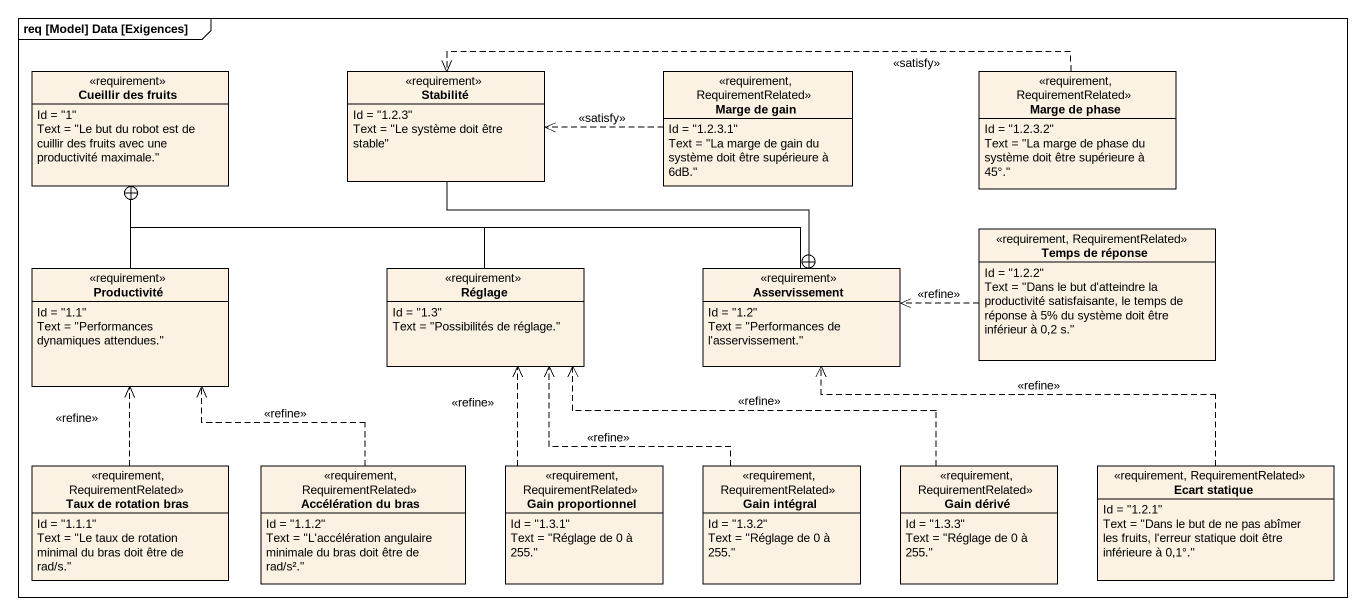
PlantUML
@startuml
mainframe req [Model] Data [Exigences]
hide circle
hide empty members
class "Cueillir des fruits" as Cueillir_des_fruits <<requirement>> {
  Id = "1"
  Text = "Le but du robot est de cuillir des fruits avec une productivité maximale."
}
class Stabilité <<requirement>> {
  Id = "1.2.3"
  Text = "Le système doit être stable"
}
class "Marge de gain" as Marge_de_gain <<requirement, RequirementRelated>> {
  Id = "1.2.3.1"
  Text = "La marge de gain du système doit être supérieure à 6dB."
}
class "Marge de phase" as Marge_de_phase <<requirement, RequirementRelated>> {
  Id = "1.2.3.2"
  Text = "La marge de phase du système doit être supérieure à 45°."
}
class "Temps de réponse" as Temps_de_réponse <<requirement, RequirementRelated>> {
  Id = "1.2.2"
  Text = "Dans le but d'atteindre la productivité satisfaisante, le temps de réponse à 5% du système doit être inférieur à 0,2 s."
}
class Productivité <<requirement>> {
  Id = "1.1"
  Text = "Performances dynamiques attendues."
}
class Réglage <<requirement>> {
  Id = "1.3"
  Text = "Possibilités de réglage."
}
class Asservissement <<requirement>> {
  Id = "1.2"
  Text = "Performances de l'asservissement."
}
class "Taux de rotation bras" as Taux_de_rotation_bras <<requirement, RequirementRelated>> {
  Id = "1.1.1"
  Text = "Le taux de rotation minimal du bras doit être de rad/s."
}
class "Accélération du bras" as Accélération_du_bras <<requirement, RequirementRelated>> {
  Id = "1.1.2"
  Text = "L'accélération angulaire minimale du bras doit être de rad/s²."
}
class "Gain proportionnel" as Gain_proportionnel <<requirement, RequirementRelated>> {
  Id = "1.3.1"
  Text = "Réglage de 0 à 255."
}
class "Gain intégral" as Gain_intégral <<requirement, RequirementRelated>> {
  Id = "1.3.2"
  Text = "Réglage de 0 à 255."
}
class "Gain dérivé" as Gain_dérivé <<requirement, RequirementRelated>> {
  Id = "1.3.3"
  Text = "Réglage de 0 à 255."
}
class "Ecart statique" as Ecart_statique <<requirement, RequirementRelated>> {
  Id = "1.2.1"
  Text = "Dans le but de ne pas abîmer les fruits, l'erreur statique doit être inférieure à 0,1°."
}
Stabilité -right-+ Asservissement
Marge_de_gain .left.> Stabilité : <<satisfy>>
Marge_de_phase .left.> Stabilité : <<satisfy>>
Temps_de_réponse .left.> Asservissement : <<refine>>
Productivité -up-+ Cueillir_des_fruits
Réglage -left-+ Cueillir_des_fruits
Asservissement -left-+ Cueillir_des_fruits
Taux_de_rotation_bras .up.> Productivité : <<refine>>
Accélération_du_bras .up.> Productivité : <<refine>>
Gain_proportionnel .up.> Réglage : <<refine>>
Gain_intégral .up.> Réglage : <<refine>>
Gain_dérivé .left.> Réglage : <<refine>>
Ecart_statique .left.> Asservissement : <<refine>>
@enduml
